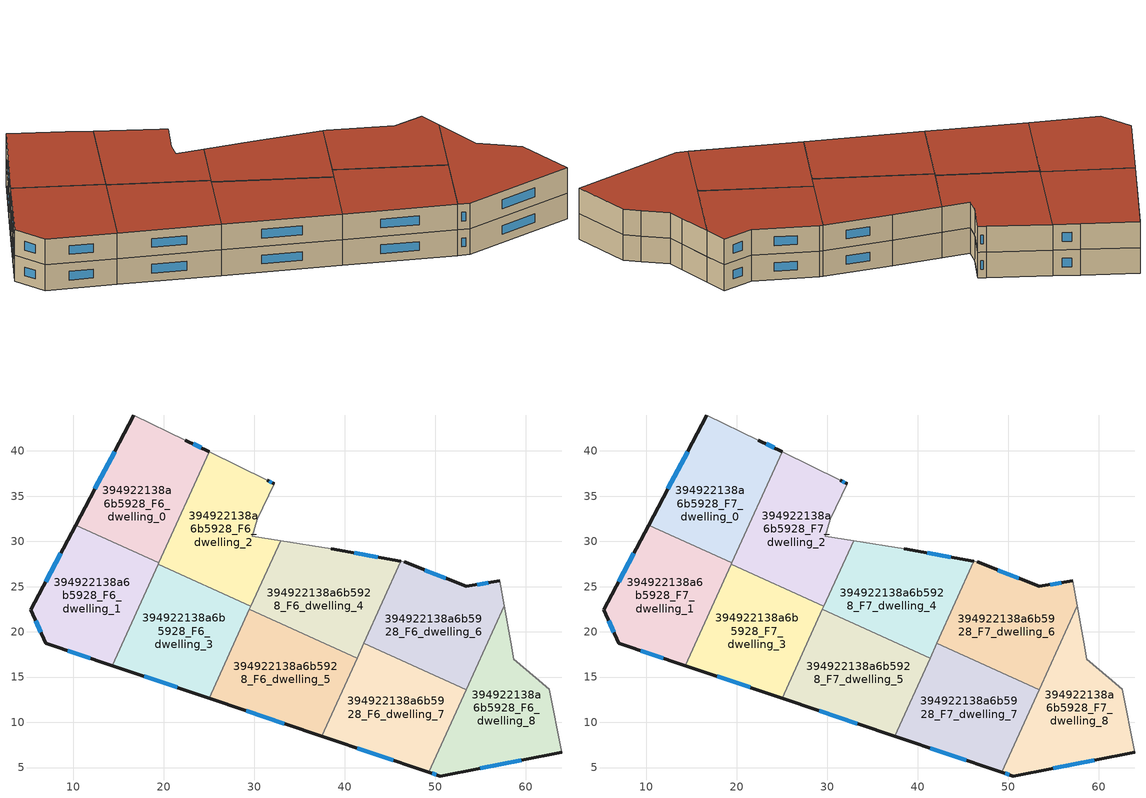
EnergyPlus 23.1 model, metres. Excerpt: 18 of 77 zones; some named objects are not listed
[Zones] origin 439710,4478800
394922138a6b5928_F6_dwelling_0
 floor to 394922138a6b5928_F5_dwelling_0 (EU_floor_Construction): 22.38,41.21 25.04,39.89 19.48,27.62 10.27,31.79 16.72,43.97 z18
 wall outside (EU_wall_Construction): 16.72,43.97 10.27,31.79 / 25.04,39.89 22.38,41.21 z18:21
 wall to 394922138a6b5928_F6_dwelling_1 (EU_wall_Construction): 10.27,31.79 19.48,27.62 z18:21
 wall adiabatic (EU_wall_Construction): 22.38,41.21 16.72,43.97 z18:21
 wall to 394922138a6b5928_F6_dwelling_2 (EU_wall_Construction): 19.48,27.62 25.04,39.89 z18:21
 window (EU_Window_Construction): 14.58,39.93 12.4,35.83 / 24.16,40.33 23.26,40.77 z18.99:20.01
394922138a6b5928_F6_dwelling_1
 floor to 394922138a6b5928_F5_dwelling_1 (EU_floor_Construction): 19.48,27.62 14.33,16.26 6.94,18.75 5.33,22.47 10.27,31.79 z18
 wall outside (EU_wall_Construction): 10.27,31.79 5.33,22.47 6.94,18.75 14.33,16.26 z18:21
 wall to 394922138a6b5928_F6_dwelling_3 (EU_wall_Construction): 14.33,16.26 19.42,27.49 z18:21
 wall to 394922138a6b5928_F6_dwelling_2 (EU_wall_Construction): 19.42,27.49 19.48,27.62 z18:21
 window (EU_Window_Construction): 5.86,21.24 6.41,19.98 / 8.63,28.7 6.96,25.56 / 9.39,17.93 11.88,17.09 z18.99:20.01
394922138a6b5928_F6_dwelling_2
 floor to 394922138a6b5928_F5_dwelling_2 (EU_floor_Construction): 31.43,36.76 32.23,36.37 30.32,32.43 29.78,30.59 32.93,30.09 29.65,22.85 19.42,27.49 25.04,39.89 z18
 wall outside (EU_wall_Construction): 32.23,36.37 31.43,36.76 z18:21
 wall adiabatic (EU_wall_Construction): 32.93,30.09 29.78,30.59 30.32,32.43 32.23,36.37 / 31.43,36.76 25.04,39.89 z18:21
 wall to 394922138a6b5928_F6_dwelling_3 (EU_wall_Construction): 19.42,27.49 29.65,22.85 z18:21
 wall to 394922138a6b5928_F6_dwelling_4 (EU_wall_Construction): 29.65,22.85 32.93,30.09 z18:21
 window (EU_Window_Construction): 31.96,36.5 31.7,36.63 z18.99:20.01
394922138a6b5928_F6_dwelling_3
 floor to 394922138a6b5928_F5_dwelling_3 (EU_floor_Construction): 29.65,22.85 25.03,12.66 14.33,16.26 19.42,27.49 z18
 wall outside (EU_wall_Construction): 14.33,16.26 25.03,12.66 z18:21
 wall to 394922138a6b5928_F6_dwelling_5 (EU_wall_Construction): 25.03,12.66 29.48,22.47 z18:21
 wall to 394922138a6b5928_F6_dwelling_4 (EU_wall_Construction): 29.48,22.47 29.65,22.85 z18:21
 window (EU_Window_Construction): 17.88,15.07 21.48,13.86 z18.99:20.01
394922138a6b5928_F6_dwelling_4
 floor to 394922138a6b5928_F5_dwelling_4 (EU_floor_Construction): 46.24,27.8 41.38,17.08 29.48,22.47 32.93,30.09 38.51,29.21 z18
 wall outside (EU_wall_Construction): 46.24,27.8 38.51,29.21 z18:21
 wall to 394922138a6b5928_F6_dwelling_5 (EU_wall_Construction): 29.48,22.47 41.38,17.08 z18:21
 wall adiabatic (EU_wall_Construction): 38.51,29.21 32.93,30.09 z18:21
 wall to 394922138a6b5928_F6_dwelling_6 (EU_wall_Construction): 42.13,18.75 46.24,27.8 z18:21
 wall to 394922138a6b5928_F6_dwelling_7 (EU_wall_Construction): 41.38,17.08 42.13,18.75 z18:21
 window (EU_Window_Construction): 43.68,28.27 41.07,28.74 z18.99:20.01
394922138a6b5928_F6_dwelling_5
 floor to 394922138a6b5928_F5_dwelling_5 (EU_floor_Construction): 41.38,17.08 37.47,8.48 25.03,12.66 29.48,22.47 z18
 wall outside (EU_wall_Construction): 25.03,12.66 37.47,8.48 z18:21
 wall to 394922138a6b5928_F6_dwelling_7 (EU_wall_Construction): 37.47,8.48 41.38,17.08 z18:21
 window (EU_Window_Construction): 29.16,11.28 33.35,9.86 z18.99:20.01
394922138a6b5928_F6_dwelling_6
 floor to 394922138a6b5928_F5_dwelling_6 (EU_floor_Construction): 57.13,25.65 57.63,22.91 53.42,13.63 42.13,18.75 46.24,27.8 46.61,27.73 53.44,25.01 z18
 wall outside (EU_wall_Construction): 57.13,25.65 53.44,25.01 46.61,27.73 z18:21
 wall adiabatic (EU_wall_Construction): 57.63,22.91 57.13,25.65 / 46.61,27.73 46.24,27.8 z18:21
 wall to 394922138a6b5928_F6_dwelling_7 (EU_wall_Construction): 42.13,18.75 53.42,13.63 z18:21
 wall to 394922138a6b5928_F6_dwelling_8 (EU_wall_Construction): 53.42,13.63 57.63,22.91 z18:21
 window (EU_Window_Construction): 51.18,25.92 48.88,26.83 / 55.91,25.44 54.66,25.22 z18.99:20.01
394922138a6b5928_F6_dwelling_7
 floor to 394922138a6b5928_F5_dwelling_7 (EU_floor_Construction): 53.42,13.63 49.29,4.5 37.47,8.48 42.13,18.75 z18
 wall outside (EU_wall_Construction): 37.47,8.48 49.29,4.5 z18:21
 wall to 394922138a6b5928_F6_dwelling_8 (EU_wall_Construction): 49.29,4.5 53.42,13.63 z18:21
 window (EU_Window_Construction): 41.39,7.16 45.37,5.82 z18.99:20.01
394922138a6b5928_F6_dwelling_8
 floor to 394922138a6b5928_F5_dwelling_8 (EU_floor_Construction): 57.63,22.91 58.36,18.9 58.7,16.96 61.12,14.95 62.62,13.66 63.99,6.69 50.58,4.07 49.29,4.5 z18
 wall outside (EU_wall_Construction): 49.29,4.5 50.58,4.07 63.99,6.69 z18:21
 wall adiabatic (EU_wall_Construction): 63.99,6.69 62.62,13.66 61.12,14.95 58.7,16.96 58.36,18.9 57.63,22.91 z18:21
 window (EU_Window_Construction): 55.02,4.94 59.54,5.82 / 49.71,4.36 50.15,4.21 z18.99:20.01
394922138a6b5928_F7_dwelling_0
 floor to 394922138a6b5928_F6_dwelling_0 (EU_floor_Construction): 22.38,41.21 25.04,39.89 19.48,27.62 10.27,31.79 16.72,43.97 z21
 wall outside (EU_wall_Construction): 16.72,43.97 10.27,31.79 / 25.04,39.89 22.38,41.21 z21:24
 wall to 394922138a6b5928_F7_dwelling_1 (EU_wall_Construction): 10.27,31.79 19.48,27.62 z21:24
 wall adiabatic (EU_wall_Construction): 22.38,41.21 16.72,43.97 z21:24
 wall to 394922138a6b5928_F7_dwelling_2 (EU_wall_Construction): 19.48,27.62 25.04,39.89 z21:24
 window (EU_Window_Construction): 14.58,39.93 12.4,35.83 / 24.16,40.33 23.26,40.77 z21.99:23.01
 roof outside (EU_roof_Construction): 19.48,27.62 25.04,39.89 22.38,41.21 16.72,43.97 10.27,31.79 z24
394922138a6b5928_F7_dwelling_1
 floor to 394922138a6b5928_F6_dwelling_1 (EU_floor_Construction): 19.48,27.62 14.33,16.26 6.94,18.75 5.33,22.47 10.27,31.79 z21
 wall outside (EU_wall_Construction): 10.27,31.79 5.33,22.47 6.94,18.75 14.33,16.26 z21:24
 wall to 394922138a6b5928_F7_dwelling_3 (EU_wall_Construction): 14.33,16.26 19.42,27.49 z21:24
 wall to 394922138a6b5928_F7_dwelling_2 (EU_wall_Construction): 19.42,27.49 19.48,27.62 z21:24
 window (EU_Window_Construction): 5.86,21.24 6.41,19.98 / 8.63,28.7 6.96,25.56 / 9.39,17.93 11.88,17.09 z21.99:23.01
 roof outside (EU_roof_Construction): 14.33,16.26 19.48,27.62 10.27,31.79 5.33,22.47 6.94,18.75 z24
394922138a6b5928_F7_dwelling_2
 floor to 394922138a6b5928_F6_dwelling_2 (EU_floor_Construction): 31.43,36.76 32.23,36.37 30.32,32.43 29.78,30.59 32.93,30.09 29.65,22.85 19.42,27.49 25.04,39.89 z21
 wall outside (EU_wall_Construction): 32.23,36.37 31.43,36.76 z21:24
 wall adiabatic (EU_wall_Construction): 32.93,30.09 29.78,30.59 30.32,32.43 32.23,36.37 / 31.43,36.76 25.04,39.89 z21:24
 wall to 394922138a6b5928_F7_dwelling_3 (EU_wall_Construction): 19.42,27.49 29.65,22.85 z21:24
 wall to 394922138a6b5928_F7_dwelling_4 (EU_wall_Construction): 29.65,22.85 32.93,30.09 z21:24
 window (EU_Window_Construction): 31.96,36.5 31.7,36.63 z21.99:23.01
 roof outside (EU_roof_Construction): 29.65,22.85 32.93,30.09 29.78,30.59 30.32,32.43 32.23,36.37 31.43,36.76 25.04,39.89 19.42,27.49 z24
394922138a6b5928_F7_dwelling_3
 floor to 394922138a6b5928_F6_dwelling_3 (EU_floor_Construction): 29.65,22.85 25.03,12.66 14.33,16.26 19.42,27.49 z21
 wall outside (EU_wall_Construction): 14.33,16.26 25.03,12.66 z21:24
 wall to 394922138a6b5928_F7_dwelling_5 (EU_wall_Construction): 25.03,12.66 29.48,22.47 z21:24
 wall to 394922138a6b5928_F7_dwelling_4 (EU_wall_Construction): 29.48,22.47 29.65,22.85 z21:24
 window (EU_Window_Construction): 17.88,15.07 21.48,13.86 z21.99:23.01
 roof outside (EU_roof_Construction): 25.03,12.66 29.65,22.85 19.42,27.49 14.33,16.26 z24
394922138a6b5928_F7_dwelling_4
 floor to 394922138a6b5928_F6_dwelling_4 (EU_floor_Construction): 46.24,27.8 41.38,17.08 29.48,22.47 32.93,30.09 38.51,29.21 z21
 wall outside (EU_wall_Construction): 46.24,27.8 38.51,29.21 z21:24
 wall to 394922138a6b5928_F7_dwelling_5 (EU_wall_Construction): 29.48,22.47 41.38,17.08 z21:24
 wall adiabatic (EU_wall_Construction): 38.51,29.21 32.93,30.09 z21:24
 wall to 394922138a6b5928_F7_dwelling_6 (EU_wall_Construction): 42.13,18.75 46.24,27.8 z21:24
 wall to 394922138a6b5928_F7_dwelling_7 (EU_wall_Construction): 41.38,17.08 42.13,18.75 z21:24
 window (EU_Window_Construction): 43.68,28.27 41.07,28.74 z21.99:23.01
 roof outside (EU_roof_Construction): 41.38,17.08 46.24,27.8 38.51,29.21 32.93,30.09 29.48,22.47 z24
394922138a6b5928_F7_dwelling_5
 floor to 394922138a6b5928_F6_dwelling_5 (EU_floor_Construction): 41.38,17.08 37.47,8.48 25.03,12.66 29.48,22.47 z21
 wall outside (EU_wall_Construction): 25.03,12.66 37.47,8.48 z21:24
 wall to 394922138a6b5928_F7_dwelling_7 (EU_wall_Construction): 37.47,8.48 41.38,17.08 z21:24
 window (EU_Window_Construction): 29.16,11.28 33.35,9.86 z21.99:23.01
 roof outside (EU_roof_Construction): 37.47,8.48 41.38,17.08 29.48,22.47 25.03,12.66 z24
394922138a6b5928_F7_dwelling_6
 floor to 394922138a6b5928_F6_dwelling_6 (EU_floor_Construction): 57.13,25.65 57.63,22.91 53.42,13.63 42.13,18.75 46.24,27.8 46.61,27.73 53.44,25.01 z21
 wall outside (EU_wall_Construction): 57.13,25.65 53.44,25.01 46.61,27.73 z21:24
 wall adiabatic (EU_wall_Construction): 57.63,22.91 57.13,25.65 / 46.61,27.73 46.24,27.8 z21:24
 wall to 394922138a6b5928_F7_dwelling_7 (EU_wall_Construction): 42.13,18.75 53.42,13.63 z21:24
 wall to 394922138a6b5928_F7_dwelling_8 (EU_wall_Construction): 53.42,13.63 57.63,22.91 z21:24
 window (EU_Window_Construction): 51.18,25.92 48.88,26.83 / 55.91,25.44 54.66,25.22 z21.99:23.01
 roof outside (EU_roof_Construction): 53.42,13.63 57.63,22.91 57.13,25.65 53.44,25.01 46.61,27.73 46.24,27.8 42.13,18.75 z24
394922138a6b5928_F7_dwelling_7
 floor to 394922138a6b5928_F6_dwelling_7 (EU_floor_Construction): 53.42,13.63 49.29,4.5 37.47,8.48 42.13,18.75 z21
 wall outside (EU_wall_Construction): 37.47,8.48 49.29,4.5 z21:24
 wall to 394922138a6b5928_F7_dwelling_8 (EU_wall_Construction): 49.29,4.5 53.42,13.63 z21:24
 window (EU_Window_Construction): 41.39,7.16 45.37,5.82 z21.99:23.01
 roof outside (EU_roof_Construction): 49.29,4.5 53.42,13.63 42.13,18.75 37.47,8.48 z24
394922138a6b5928_F7_dwelling_8
 floor to 394922138a6b5928_F6_dwelling_8 (EU_floor_Construction): 57.63,22.91 58.36,18.9 58.7,16.96 61.12,14.95 62.62,13.66 63.99,6.69 50.58,4.07 49.29,4.5 z21
 wall outside (EU_wall_Construction): 49.29,4.5 50.58,4.07 63.99,6.69 z21:24
 wall adiabatic (EU_wall_Construction): 63.99,6.69 62.62,13.66 61.12,14.95 58.7,16.96 58.36,18.9 57.63,22.91 z21:24
 window (EU_Window_Construction): 55.02,4.94 59.54,5.82 / 49.71,4.36 50.15,4.21 z21.99:23.01
 roof outside (EU_roof_Construction): 63.99,6.69 62.62,13.66 61.12,14.95 58.7,16.96 58.36,18.9 57.63,22.91 49.29,4.5 50.58,4.07 z24
[Building]
EU S2 Campaign: North Axis=0; Terrain=City; Solar Distribution=FullExterior
[Site:Location]
Madrid: Latitude=40.5; Longitude=-3.5; Time Zone=1; Elevation=609
[SizingPeriod:WeatherFileDays]
AnnualSizingPeriod: Begin Month=1; Begin Day of Month=1; End Month=12; End Day of Month=31; Day of Week for Start Day=Monday; Use Weather File Daylight Saving Period=No; Use Weather File Rain and Snow Indicators=No
[MATERIAL]
EU_InternalMass_Material: Roughness=MediumRough; Thickness=0.1; Conductivity=1; Density=1800; Specific Heat=900; Thermal Absorptance=0.9; Solar Absorptance=0.7; Visible Absorptance=0.7
[MATERIAL:NOMASS] Roughness=MediumRough; Thermal Absorptance=0.9; Solar Absorptance=0.7; Visible Absorptance=0.7
Name | Thermal Resistance
EU_wall_NoMass | 0.609216
EU_roof_NoMass | 0.513268
EU_floor_NoMass | 0.568163
[WINDOWMATERIAL:SIMPLEGLAZINGSYSTEM]
EU_Window_SimpleGlazing: UFactor=5.50606; Solar Heat Gain Coefficient=0.85; Visible Transmittance=0.85
[CONSTRUCTION]
EU_wall_Construction: EU_wall_NoMass
EU_roof_Construction: EU_roof_NoMass
EU_floor_Construction: EU_floor_NoMass
EU_InternalMass_Construction: EU_InternalMass_Material
EU_Window_Construction: EU_Window_SimpleGlazing
[ZONE] Type=1; Multiplier=1; Ceiling Height=autocalculate; Floor Area=autocalculate; Part of Total Floor Area=Yes
Name | Volume
394922138a6b5928_F6_dwelling_0; 394922138a6b5928_F7_dwelling_0 | 396.08
394922138a6b5928_F6_dwelling_1; 394922138a6b5928_F7_dwelling_1 | 396.123
394922138a6b5928_F6_dwelling_2; 394922138a6b5928_F7_dwelling_2 | 396.095
394922138a6b5928_F6_dwelling_3; 394922138a6b5928_F7_dwelling_3; 394922138a6b5928_F6_dwelling_7; 394922138a6b5928_F7_dwelling_7 | 396.105
394922138a6b5928_F6_dwelling_4; 394922138a6b5928_F7_dwelling_4 | 396.048
394922138a6b5928_F6_dwelling_5; 394922138a6b5928_F7_dwelling_5 | 396.092
394922138a6b5928_F6_dwelling_6; 394922138a6b5928_F7_dwelling_6 | 396.131
394922138a6b5928_F6_dwelling_8; 394922138a6b5928_F7_dwelling_8 | 396.082
[INTERNALMASS] Construction=EU_InternalMass_Construction
Name | Zone or ZoneList | Surface Area
394922138a6b5928_F6_dwelling_0_EU_InternalMass | 394922138a6b5928_F6_dwelling_0 | 132.026
394922138a6b5928_F6_dwelling_1_EU_InternalMass | 394922138a6b5928_F6_dwelling_1 | 132.04
394922138a6b5928_F6_dwelling_2_EU_InternalMass | 394922138a6b5928_F6_dwelling_2 | 132.031
394922138a6b5928_F6_dwelling_3_EU_InternalMass | 394922138a6b5928_F6_dwelling_3 | 132.037
394922138a6b5928_F6_dwelling_4_EU_InternalMass | 394922138a6b5928_F6_dwelling_4 | 132.016
394922138a6b5928_F6_dwelling_5_EU_InternalMass | 394922138a6b5928_F6_dwelling_5 | 132.033
394922138a6b5928_F6_dwelling_6_EU_InternalMass | 394922138a6b5928_F6_dwelling_6 | 132.044
394922138a6b5928_F6_dwelling_7_EU_InternalMass | 394922138a6b5928_F6_dwelling_7 | 132.033
394922138a6b5928_F6_dwelling_8_EU_InternalMass | 394922138a6b5928_F6_dwelling_8 | 132.027
394922138a6b5928_F7_dwelling_0_EU_InternalMass | 394922138a6b5928_F7_dwelling_0 | 132.026
394922138a6b5928_F7_dwelling_1_EU_InternalMass | 394922138a6b5928_F7_dwelling_1 | 132.04
394922138a6b5928_F7_dwelling_2_EU_InternalMass | 394922138a6b5928_F7_dwelling_2 | 132.031
394922138a6b5928_F7_dwelling_3_EU_InternalMass | 394922138a6b5928_F7_dwelling_3 | 132.037
394922138a6b5928_F7_dwelling_4_EU_InternalMass | 394922138a6b5928_F7_dwelling_4 | 132.016
394922138a6b5928_F7_dwelling_5_EU_InternalMass | 394922138a6b5928_F7_dwelling_5 | 132.033
394922138a6b5928_F7_dwelling_6_EU_InternalMass | 394922138a6b5928_F7_dwelling_6 | 132.044
394922138a6b5928_F7_dwelling_7_EU_InternalMass | 394922138a6b5928_F7_dwelling_7 | 132.033
394922138a6b5928_F7_dwelling_8_EU_InternalMass | 394922138a6b5928_F7_dwelling_8 | 132.027
[OTHEREQUIPMENT] Fuel Type=Electricity; Design Level Calculation Method=Watts/Area; Power per Zone Floor Area=1; Fraction Latent=0; Fraction Radiant=0; Fraction Lost=0; Carbon Dioxide Generation Rate=0; EndUse Subcategory=EU_Step8_InternalGains
Name | Zone or ZoneList or Space or SpaceList | Schedule
EU_Step8_InternalGain_394922138a6b5928_F6_dwelling_0_f000 | 394922138a6b5928_F6_dwelling_0 | EU_Step8_GainSchedule_394922138a6b5928_F6_dwelling_0_f000
EU_Step8_InternalGain_394922138a6b5928_F6_dwelling_1_f000 | 394922138a6b5928_F6_dwelling_1 | EU_Step8_GainSchedule_394922138a6b5928_F6_dwelling_1_f000
EU_Step8_InternalGain_394922138a6b5928_F6_dwelling_2_f000 | 394922138a6b5928_F6_dwelling_2 | EU_Step8_GainSchedule_394922138a6b5928_F6_dwelling_2_f000
EU_Step8_InternalGain_394922138a6b5928_F6_dwelling_3_f000 | 394922138a6b5928_F6_dwelling_3 | EU_Step8_GainSchedule_394922138a6b5928_F6_dwelling_3_f000
EU_Step8_InternalGain_394922138a6b5928_F6_dwelling_4_f000 | 394922138a6b5928_F6_dwelling_4 | EU_Step8_GainSchedule_394922138a6b5928_F6_dwelling_4_f000
EU_Step8_InternalGain_394922138a6b5928_F6_dwelling_5_f000 | 394922138a6b5928_F6_dwelling_5 | EU_Step8_GainSchedule_394922138a6b5928_F6_dwelling_5_f000
EU_Step8_InternalGain_394922138a6b5928_F6_dwelling_6_f000 | 394922138a6b5928_F6_dwelling_6 | EU_Step8_GainSchedule_394922138a6b5928_F6_dwelling_6_f000
EU_Step8_InternalGain_394922138a6b5928_F6_dwelling_7_f000 | 394922138a6b5928_F6_dwelling_7 | EU_Step8_GainSchedule_394922138a6b5928_F6_dwelling_7_f000
EU_Step8_InternalGain_394922138a6b5928_F6_dwelling_8_f000 | 394922138a6b5928_F6_dwelling_8 | EU_Step8_GainSchedule_394922138a6b5928_F6_dwelling_8_f000
EU_Step8_InternalGain_394922138a6b5928_F7_dwelling_0_f000 | 394922138a6b5928_F7_dwelling_0 | EU_Step8_GainSchedule_394922138a6b5928_F7_dwelling_0_f000
EU_Step8_InternalGain_394922138a6b5928_F7_dwelling_1_f000 | 394922138a6b5928_F7_dwelling_1 | EU_Step8_GainSchedule_394922138a6b5928_F7_dwelling_1_f000
EU_Step8_InternalGain_394922138a6b5928_F7_dwelling_2_f000 | 394922138a6b5928_F7_dwelling_2 | EU_Step8_GainSchedule_394922138a6b5928_F7_dwelling_2_f000
EU_Step8_InternalGain_394922138a6b5928_F7_dwelling_3_f000 | 394922138a6b5928_F7_dwelling_3 | EU_Step8_GainSchedule_394922138a6b5928_F7_dwelling_3_f000
EU_Step8_InternalGain_394922138a6b5928_F7_dwelling_4_f000 | 394922138a6b5928_F7_dwelling_4 | EU_Step8_GainSchedule_394922138a6b5928_F7_dwelling_4_f000
EU_Step8_InternalGain_394922138a6b5928_F7_dwelling_5_f000 | 394922138a6b5928_F7_dwelling_5 | EU_Step8_GainSchedule_394922138a6b5928_F7_dwelling_5_f000
EU_Step8_InternalGain_394922138a6b5928_F7_dwelling_6_f000 | 394922138a6b5928_F7_dwelling_6 | EU_Step8_GainSchedule_394922138a6b5928_F7_dwelling_6_f000
EU_Step8_InternalGain_394922138a6b5928_F7_dwelling_7_f000 | 394922138a6b5928_F7_dwelling_7 | EU_Step8_GainSchedule_394922138a6b5928_F7_dwelling_7_f000
EU_Step8_InternalGain_394922138a6b5928_F7_dwelling_8_f000 | 394922138a6b5928_F7_dwelling_8 | EU_Step8_GainSchedule_394922138a6b5928_F7_dwelling_8_f000
[ZONEVENTILATION:DESIGNFLOWRATE] Schedule=EU_AlwaysOn; Design Flow Rate Calculation Method=AirChanges/Hour; Air Changes per Hour=0.752966; Ventilation Type=Natural; Fan Pressure Rise=0; Fan Total Efficiency=1; Constant Term Coefficient=1; Temperature Term Coefficient=0; Velocity Term Coefficient=0; Velocity Squared Term Coefficient=0; Minimum Indoor Temperature=-100; Maximum Indoor Temperature=100; Delta Temperature=-100; Minimum Outdoor Temperature=-100; Maximum Outdoor Temperature=100; Maximum Wind Speed=40
Name | Zone or ZoneList or Space or SpaceList
EU_ConstantAir_394922138a6b5928_F6_dwelling_0 | 394922138a6b5928_F6_dwelling_0
EU_ConstantAir_394922138a6b5928_F6_dwelling_1 | 394922138a6b5928_F6_dwelling_1
EU_ConstantAir_394922138a6b5928_F6_dwelling_2 | 394922138a6b5928_F6_dwelling_2
EU_ConstantAir_394922138a6b5928_F6_dwelling_3 | 394922138a6b5928_F6_dwelling_3
EU_ConstantAir_394922138a6b5928_F6_dwelling_4 | 394922138a6b5928_F6_dwelling_4
EU_ConstantAir_394922138a6b5928_F6_dwelling_5 | 394922138a6b5928_F6_dwelling_5
EU_ConstantAir_394922138a6b5928_F6_dwelling_6 | 394922138a6b5928_F6_dwelling_6
EU_ConstantAir_394922138a6b5928_F6_dwelling_7 | 394922138a6b5928_F6_dwelling_7
EU_ConstantAir_394922138a6b5928_F6_dwelling_8 | 394922138a6b5928_F6_dwelling_8
EU_ConstantAir_394922138a6b5928_F7_dwelling_0 | 394922138a6b5928_F7_dwelling_0
EU_ConstantAir_394922138a6b5928_F7_dwelling_1 | 394922138a6b5928_F7_dwelling_1
EU_ConstantAir_394922138a6b5928_F7_dwelling_2 | 394922138a6b5928_F7_dwelling_2
EU_ConstantAir_394922138a6b5928_F7_dwelling_3 | 394922138a6b5928_F7_dwelling_3
EU_ConstantAir_394922138a6b5928_F7_dwelling_4 | 394922138a6b5928_F7_dwelling_4
EU_ConstantAir_394922138a6b5928_F7_dwelling_5 | 394922138a6b5928_F7_dwelling_5
EU_ConstantAir_394922138a6b5928_F7_dwelling_6 | 394922138a6b5928_F7_dwelling_6
EU_ConstantAir_394922138a6b5928_F7_dwelling_7 | 394922138a6b5928_F7_dwelling_7
EU_ConstantAir_394922138a6b5928_F7_dwelling_8 | 394922138a6b5928_F7_dwelling_8
[HVACTEMPLATE:ZONE:IDEALLOADSAIRSYSTEM] System Availability Schedule=EU_AlwaysOn; Maximum Heating Supply Air Temperature=50; Minimum Cooling Supply Air Temperature=13; Maximum Heating Supply Air Humidity Ratio=0.0156; Minimum Cooling Supply Air Humidity Ratio=0.0077; Heating Limit=NoLimit; Cooling Limit=NoLimit; Heating Availability Schedule=EU_AlwaysOn; Cooling Availability Schedule=EU_CoolingOff; Dehumidification Control Type=ConstantSensibleHeatRatio; Cooling Sensible Heat Ratio=0.7; Dehumidification Setpoint=60; Humidification Control Type=None; Humidification Setpoint=30; Outdoor Air Method=None; Outdoor Air Flow Rate per Person=0.00944; Outdoor Air Flow Rate per Zone Floor Area=0; Outdoor Air Flow Rate per Zone=0; Demand Controlled Ventilation Type=None; Outdoor Air Economizer Type=NoEconomizer; Heat Recovery Type=None; Sensible Heat Recovery Effectiveness=0.7; Latent Heat Recovery Effectiveness=0.65
Name | Template Thermostat
394922138a6b5928_F6_dwelling_0 | EU_HeatOnly_394922138a6b5928_F6_dwelling_0
394922138a6b5928_F6_dwelling_1 | EU_HeatOnly_394922138a6b5928_F6_dwelling_1
394922138a6b5928_F6_dwelling_2 | EU_HeatOnly_394922138a6b5928_F6_dwelling_2
394922138a6b5928_F6_dwelling_3 | EU_HeatOnly_394922138a6b5928_F6_dwelling_3
394922138a6b5928_F6_dwelling_4 | EU_HeatOnly_394922138a6b5928_F6_dwelling_4
394922138a6b5928_F6_dwelling_5 | EU_HeatOnly_394922138a6b5928_F6_dwelling_5
394922138a6b5928_F6_dwelling_6 | EU_HeatOnly_394922138a6b5928_F6_dwelling_6
394922138a6b5928_F6_dwelling_7 | EU_HeatOnly_394922138a6b5928_F6_dwelling_7
394922138a6b5928_F6_dwelling_8 | EU_HeatOnly_394922138a6b5928_F6_dwelling_8
394922138a6b5928_F7_dwelling_0 | EU_HeatOnly_394922138a6b5928_F7_dwelling_0
394922138a6b5928_F7_dwelling_1 | EU_HeatOnly_394922138a6b5928_F7_dwelling_1
394922138a6b5928_F7_dwelling_2 | EU_HeatOnly_394922138a6b5928_F7_dwelling_2
394922138a6b5928_F7_dwelling_3 | EU_HeatOnly_394922138a6b5928_F7_dwelling_3
394922138a6b5928_F7_dwelling_4 | EU_HeatOnly_394922138a6b5928_F7_dwelling_4
394922138a6b5928_F7_dwelling_5 | EU_HeatOnly_394922138a6b5928_F7_dwelling_5
394922138a6b5928_F7_dwelling_6 | EU_HeatOnly_394922138a6b5928_F7_dwelling_6
394922138a6b5928_F7_dwelling_7 | EU_HeatOnly_394922138a6b5928_F7_dwelling_7
394922138a6b5928_F7_dwelling_8 | EU_HeatOnly_394922138a6b5928_F7_dwelling_8
[SIZING:ZONE] Zone Cooling Design Supply Air Temperature Input Method=SupplyAirTemperature; Zone Cooling Design Supply Air Temperature=13; Zone Heating Design Supply Air Temperature Input Method=SupplyAirTemperature; Zone Heating Design Supply Air Temperature=50; Zone Cooling Design Supply Air Humidity Ratio=0.008; Zone Heating Design Supply Air Humidity Ratio=0.008; Cooling Design Air Flow Method=DesignDay; Cooling Design Air Flow Rate=0; Cooling Minimum Air Flow per Zone Floor Area=0.000762; Cooling Minimum Air Flow=0; Cooling Minimum Air Flow Fraction=0.2; Heating Design Air Flow Method=DesignDay; Heating Design Air Flow Rate=0; Heating Maximum Air Flow per Zone Floor Area=0.002032; Heating Maximum Air Flow=0.141576; Heating Maximum Air Flow Fraction=0.3; Account for Dedicated Outdoor Air System=No; Dedicated Outdoor Air System Control Strategy=NeutralSupplyAir; Dedicated Outdoor Air Low Setpoint Temperature for Design=autosize; Dedicated Outdoor Air High Setpoint Temperature for Design=autosize; Zone Load Sizing Method=Sensible Load Only No Latent Load; Zone Latent Cooling Design Supply Air Humidity Ratio Input Method=HumidityRatioDifference; Zone Cooling Design Supply Air Humidity Ratio Difference=0.005; Zone Latent Heating Design Supply Air Humidity Ratio Input Method=HumidityRatioDifference; Zone Humidification Design Supply Air Humidity Ratio Difference=0.005
394922138a6b5928_F6_dwelling_0; 394922138a6b5928_F6_dwelling_1; 394922138a6b5928_F6_dwelling_2; 394922138a6b5928_F6_dwelling_3; 394922138a6b5928_F6_dwelling_4; 394922138a6b5928_F6_dwelling_5; 394922138a6b5928_F6_dwelling_6; 394922138a6b5928_F6_dwelling_7; 394922138a6b5928_F6_dwelling_8; 394922138a6b5928_F7_dwelling_0; 394922138a6b5928_F7_dwelling_1; 394922138a6b5928_F7_dwelling_2; 394922138a6b5928_F7_dwelling_3; 394922138a6b5928_F7_dwelling_4; 394922138a6b5928_F7_dwelling_5; 394922138a6b5928_F7_dwelling_6; 394922138a6b5928_F7_dwelling_7; 394922138a6b5928_F7_dwelling_8
[SCHEDULE:CONSTANT]
Name | Hourly Value
EU_AlwaysOn | 1
EU_CoolingOff | 0
[SCHEDULE:FILE] Column Number=1; Rows to Skip at Top=0; Number of Hours of Data=8760; Column Separator=Comma; Interpolate to Timestep=No; Minutes per Item=60; Adjust Schedule for Daylight Savings=Yes
Name | File
EU_Step8_GainSchedule_394922138a6b5928_F6_dwelling_0_f000 | ../../schedules/394922138a6b5928/394922138a6b5928_F6_dwelling_0_f000_gain.csv
EU_Step8_GainSchedule_394922138a6b5928_F6_dwelling_1_f000 | ../../schedules/394922138a6b5928/394922138a6b5928_F6_dwelling_1_f000_gain.csv
EU_Step8_GainSchedule_394922138a6b5928_F6_dwelling_2_f000 | ../../schedules/394922138a6b5928/394922138a6b5928_F6_dwelling_2_f000_gain.csv
EU_Step8_GainSchedule_394922138a6b5928_F6_dwelling_3_f000 | ../../schedules/394922138a6b5928/394922138a6b5928_F6_dwelling_3_f000_gain.csv
EU_Step8_GainSchedule_394922138a6b5928_F6_dwelling_4_f000 | ../../schedules/394922138a6b5928/394922138a6b5928_F6_dwelling_4_f000_gain.csv
EU_Step8_GainSchedule_394922138a6b5928_F6_dwelling_5_f000 | ../../schedules/394922138a6b5928/394922138a6b5928_F6_dwelling_5_f000_gain.csv
EU_Step8_GainSchedule_394922138a6b5928_F6_dwelling_6_f000 | ../../schedules/394922138a6b5928/394922138a6b5928_F6_dwelling_6_f000_gain.csv
EU_Step8_GainSchedule_394922138a6b5928_F6_dwelling_7_f000 | ../../schedules/394922138a6b5928/394922138a6b5928_F6_dwelling_7_f000_gain.csv
EU_Step8_GainSchedule_394922138a6b5928_F6_dwelling_8_f000 | ../../schedules/394922138a6b5928/394922138a6b5928_F6_dwelling_8_f000_gain.csv
EU_Step8_GainSchedule_394922138a6b5928_F7_dwelling_0_f000 | ../../schedules/394922138a6b5928/394922138a6b5928_F7_dwelling_0_f000_gain.csv
EU_Step8_GainSchedule_394922138a6b5928_F7_dwelling_1_f000 | ../../schedules/394922138a6b5928/394922138a6b5928_F7_dwelling_1_f000_gain.csv
EU_Step8_GainSchedule_394922138a6b5928_F7_dwelling_2_f000 | ../../schedules/394922138a6b5928/394922138a6b5928_F7_dwelling_2_f000_gain.csv
EU_Step8_GainSchedule_394922138a6b5928_F7_dwelling_3_f000 | ../../schedules/394922138a6b5928/394922138a6b5928_F7_dwelling_3_f000_gain.csv
EU_Step8_GainSchedule_394922138a6b5928_F7_dwelling_4_f000 | ../../schedules/394922138a6b5928/394922138a6b5928_F7_dwelling_4_f000_gain.csv
EU_Step8_GainSchedule_394922138a6b5928_F7_dwelling_5_f000 | ../../schedules/394922138a6b5928/394922138a6b5928_F7_dwelling_5_f000_gain.csv
EU_Step8_GainSchedule_394922138a6b5928_F7_dwelling_6_f000 | ../../schedules/394922138a6b5928/394922138a6b5928_F7_dwelling_6_f000_gain.csv
EU_Step8_GainSchedule_394922138a6b5928_F7_dwelling_7_f000 | ../../schedules/394922138a6b5928/394922138a6b5928_F7_dwelling_7_f000_gain.csv
EU_Step8_GainSchedule_394922138a6b5928_F7_dwelling_8_f000 | ../../schedules/394922138a6b5928/394922138a6b5928_F7_dwelling_8_f000_gain.csv
